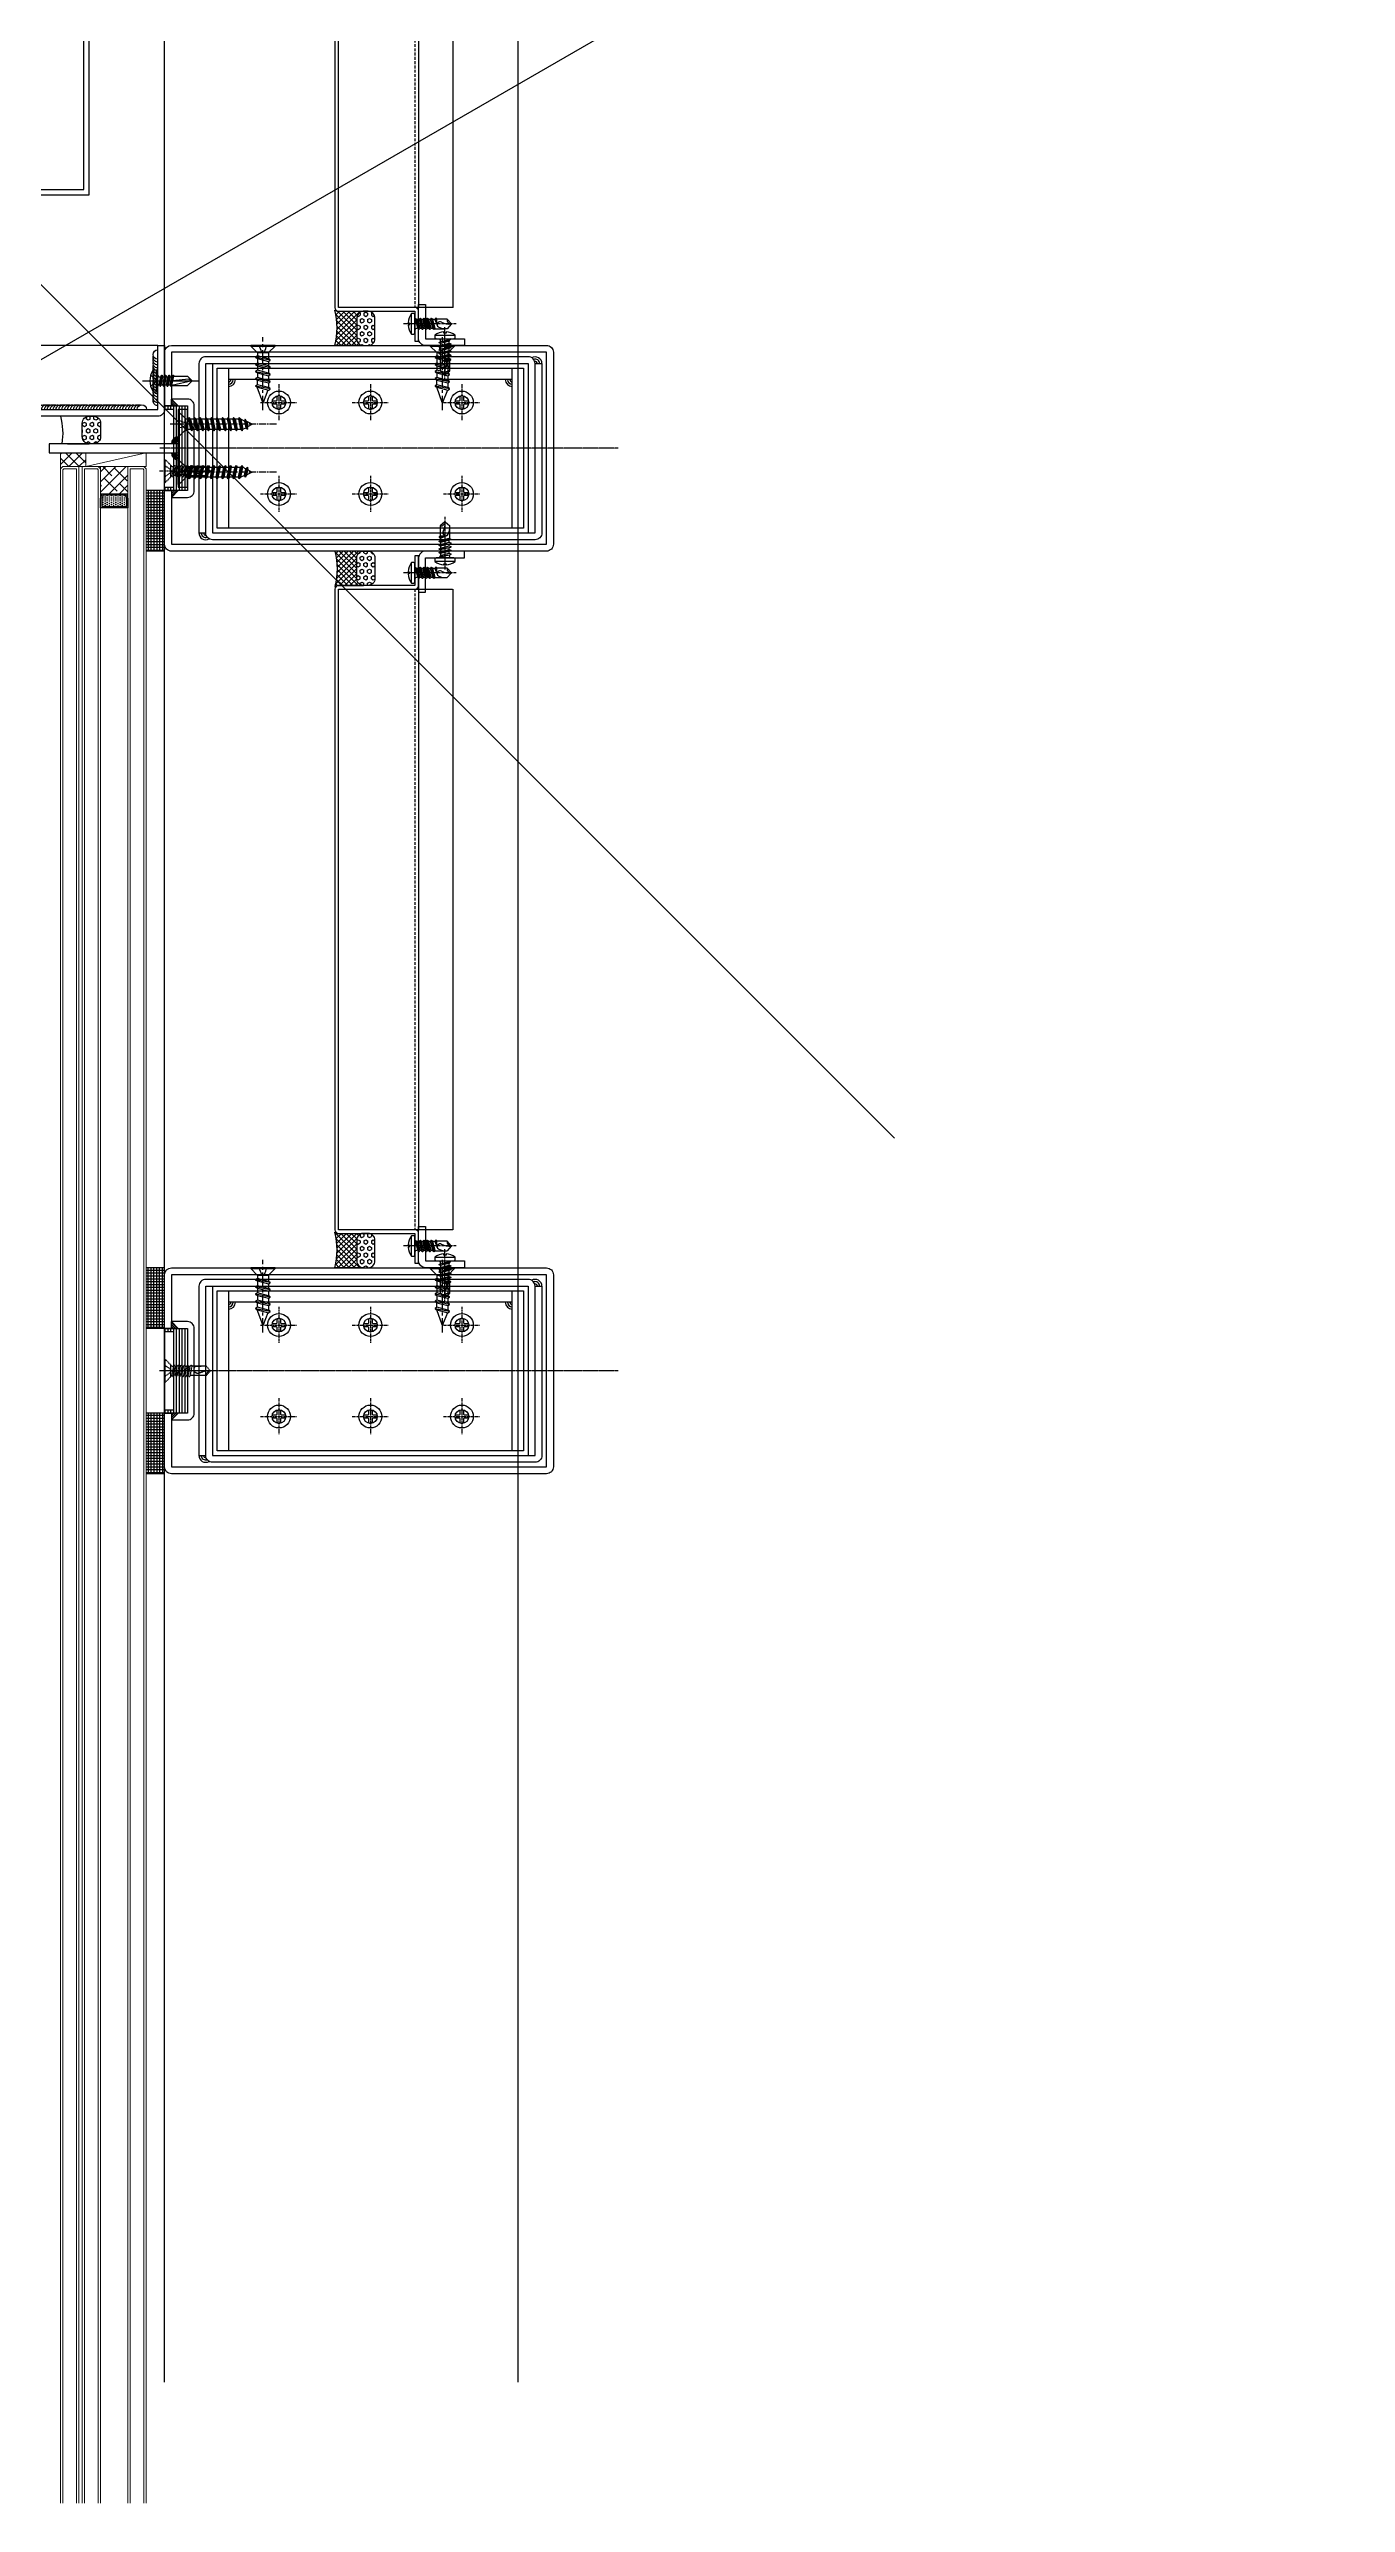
# Model space of a CAD drawing. Extents: x -3378 to 102197, y -3799 to 48702.
# Drawn here: x 78641 to 79208, y 8053 to 9126 of the extents above; entities that cross this region are included whole.
import ezdxf

# ---------------------------------------------------------------- set-up
doc = ezdxf.new("R2010")
doc.units = 0
for name, pattern in [('CEN1', [9, 6, -1, 1, -1]), ('CENTER', [2, 1.25, -0.25, 0.25, -0.25]), ('HIDDEN', [0.375, 0.25, -0.125])]:
    doc.linetypes.add(name, pattern=pattern)
for name, color, linetype in [('24WELD', 55, 'Continuous'), ('ARR', 6, 'Continuous'), ('BCM CL', 14, 'CENTER'), ('BCM-DIM', 54, 'Continuous'), ('BCM-draft', 252, 'Continuous'), ('BCM-Extu', 4, 'Continuous'), ('BCM-SIL', 8, 'Continuous'), ('CENTER', 4, 'CENTER'), ('CL', 14, 'CENTER'), ('GM_SECT_15', 15, 'Continuous'), ('HIDDEN', 9, 'HIDDEN'), ('不鏽鋼板S.S.PANEL', 30, 'Continuous'), ('填縫物 SEALANT', 1, 'Continuous'), ('泡棉', 8, 'Continuous'), ('矽利康', 9, 'Continuous'), ('螺絲 固定五金 FASTENERS', 124, 'Continuous'), ('螺絲、螺栓', 4, 'Continuous'), ('視覺模型鋁擠型暫替', 4, 'Continuous'), ('視覺模型鋁擠型暫替材質文字', 1, 'Continuous'), ('金屬面材 METAL PANEL', 2, 'Continuous'), ('镀锌钢板', 3, 'Continuous'), ('隔熱材 INSULATION', 9, 'HIDDEN')]:
    doc.layers.add(name, color=color, linetype=linetype)
doc.layers.add('BCM-GK', color=252, linetype='Continuous', lineweight=5)
doc.layers.add('BCM-GLA', color=4, linetype='Continuous', lineweight=5)
doc.layers.add('不顯示', color=254, linetype='Continuous', plot=False)
doc.styles.add('DIM', font='simplex.shx', dxfattribs={"bigfont": 'chineset.shx'})
pattern_1 = [(45, (-80931.47096, -992287.45455), (-0.44194173824, 0.44194173824), [])]

# ---------------------------------------------------------------- blocks, each defined once
blk = doc.blocks.new('75x75x2.3t')
at = {"layer": 'GM_SECT_15'}
for points in [[(0, -75), (75, -75), (75, 0), (0, 0)], [(2.3, -72.7), (72.7, -72.7), (72.7, -2.3), (2.3, -2.3)]]:
    blk.add_lwpolyline(points, close=True, dxfattribs=at)
at = {"layer": '不顯示', "linetype": 'Continuous', "insert": (21.8, -38.5), "char_height": 3.5, "attachment_point": 1, "style": 'DIM'}
blk.add_mtext_dynamic_manual_height_columns('75x75x2.3t', width=3.486, gutter_width=17.5, heights=[0], dxfattribs=at)
blk = doc.blocks.new('*U62')
blk.add_lwpolyline([(5, -0.3), (5, 0), (-5, 0), (-5, -0.3)])
at = {"layer": 'CL'}
blk.add_line((0, -20.9), (0, 2.2), dxfattribs=at)
at = {"layer": 'HIDDEN'}
for p, q in [((-5, -0.3), (-2.5, -2.8)), ((5, -0.3), (-5, -0.3)), ((2.5, -2.8), (-2.5, -2.8)), ((-1.9, -4), (-2.5, -4.3)), ((-2.5, -4.3), (-2.5, -4.5)), ((-2.5, -4.5), (-1.9, -4.8)), ((-1.9, -5.5), (-2.5, -5.8)), ((-2.5, -5.8), (-2.5, -6)), ((-2.5, -6), (-1.9, -6.3)), ((-1.9, -6.9), (-2.5, -7.2)), ((-2.5, -7.2), (-2.5, -7.4)), ((-2.5, -7.4), (-1.9, -7.7)), ((-1.9, -8.3), (-2.5, -8.6)), ((-2.5, -8.6), (-2.5, -8.8)), ((-2.5, -8.8), (-1.9, -9.1)), ((-1.9, -9.8), (-2.5, -10.1)), ((-2.5, -10.1), (-2.5, -10.2)), ((-2.5, -10.2), (-1.9, -10.6)), ((1.9, -3.3), (-1.9, -4)), ((-1.9, -4), (-1.9, -3.4)), ((1.9, -4.1), (-1.9, -4.8)), ((-1.9, -5.5), (-1.9, -4.8)), ((1.9, -4.8), (-1.9, -5.5)), ((1.9, -5.6), (-1.9, -6.3)), ((1.9, -6.2), (-1.9, -6.9)), ((-1.9, -6.9), (-1.9, -6.3)), ((1.9, -7), (-1.9, -7.7)), ((1.9, -7.6), (-1.9, -8.3)), ((-1.9, -8.3), (-1.9, -7.7)), ((1.9, -8.4), (-1.9, -9.1)), ((1.9, -9), (-1.9, -9.8)), ((-1.9, -9.8), (-1.9, -9.1)), ((1.9, -9.8), (-1.9, -10.6)), ((1.9, -10.5), (-1.9, -11.2)), ((-1.9, -11.2), (-1.9, -10.6)), ((1.9, -3.3), (2.5, -3.6)), ((2.5, -3.8), (1.9, -4.1)), ((1.9, -4.8), (1.9, -4.1)), ((1.9, -4.8), (2.5, -5.1)), ((2.5, -5.2), (1.9, -5.6)), ((1.9, -6.2), (1.9, -5.6)), ((1.9, -6.2), (2.5, -6.5)), ((2.5, -6.7), (1.9, -7)), ((1.9, -7.6), (1.9, -7)), ((1.9, -7.6), (2.5, -7.9)), ((2.5, -8.1), (1.9, -8.4)), ((1.9, -9), (1.9, -8.4)), ((1.9, -9), (2.5, -9.3)), ((2.5, -9.5), (1.9, -9.8)), ((1.9, -10.5), (1.9, -9.8)), ((1.9, -10.5), (2.5, -10.8)), ((5, -0.3), (2.5, -2.8)), ((2.5, -3.6), (2.5, -3.8)), ((2.5, -5.1), (2.5, -5.2)), ((2.5, -6.5), (2.5, -6.7)), ((2.5, -7.9), (2.5, -8.1)), ((2.5, -9.3), (2.5, -9.5)), ((-1.9, -11.2), (-2.5, -11.5)), ((-2.5, -11.5), (-2.5, -11.7)), ((-2.5, -11.7), (-1.9, -12)), ((-2, -18.3), (-2, -11.9)), ((-2, -18.3), (-1.9, -13.4)), ((0, -20), (-2, -18.3)), ((1.9, -11.3), (-1.9, -12)), ((2, -18.3), (0, -20)), ((2.5, -11), (1.9, -11.3)), ((2, -18.3), (2, -11.2)), ((2.5, -10.8), (2.5, -11))]:
    blk.add_line(p, q, dxfattribs=at)
for points in [[(-2.5, 0), (-1, -2.2, 0.216006), (0, -2.8)], [(2.5, 0), (1, -2.2, -0.216006), (0, -2.8)]]:
    blk.add_lwpolyline(points, format="xyb", dxfattribs=at)
for points in [[(-1.9, -13.4), (-1.7, -13.2), (-1.4, -13), (-1.2, -12.9), (-1, -12.8), (-0.8, -12.8), (-0.6, -12.8), (-0.5, -12.8), (-0.3, -12.8), (-0.2, -12.8), (-0.1, -12.9), (0.1, -12.9), (0.2, -13), (0.3, -13), (0.3, -13.1), (0.4, -13.1), (0.5, -13.2), (0.6, -13.3), (0.6, -13.3), (0.7, -13.4), (0.7, -13.5), (0.7, -13.6), (0.8, -13.6), (0.8, -13.7), (0.9, -13.8), (0.9, -13.9), (0.9, -14), (1, -14.1), (1, -14.2), (1, -14.3), (1, -14.4), (1, -14.5), (1, -14.6), (1, -14.7), (1, -14.9), (1, -15), (0.9, -15.2), (0.9, -15.3), (0.8, -15.5), (0.8, -15.6), (0.7, -15.8), (0.6, -16), (0.6, -16.1), (0.5, -16.3), (0.4, -16.5), (0.4, -16.7), (0.3, -16.9), (0.2, -17), (0.1, -17.2), (0.1, -17.4), (0, -17.6), (0, -17.9), (-0.1, -18.1), (-0.1, -18.5), (-0.1, -19), (-0.1, -19.5), (0, -20)], [(2, -18.3), (1.7, -18.3), (1.2, -18.5), (0.9, -18.7), (0.6, -18.8), (0.4, -19), (0.3, -19.2), (0.1, -19.5), (0, -20)]]:
    blk.add_lwpolyline(points, dxfattribs=at)
for centre, radius, start, end in [((-2.6, -3.5), 0.699, 357.9568, 80.164), ((2.6, -3.5), 0.689, 98.9003, 173.2586)]:
    blk.add_arc(centre, radius, start, end, dxfattribs=at)
blk = doc.blocks.new('*u927')
at = {"layer": 'CENTER', "color": 0, "ltscale": 5}
blk.add_line((28.3, 0), (-3.6, 0), dxfattribs=at)
at = {"layer": '螺絲、螺栓', "color": 0, "linetype": 'ByBlock', "ltscale": 0.2}
for p, q in [((0.3, 5.3), (0.3, -5.3)), ((3.1, 2.5), (3.1, -2.5)), ((3.1, 2.4), (4.6, 2.4)), ((5.1, 3.2), (6.3, -3.1)), ((5.7, 2.4), (7.8, 2.4)), ((8.2, 3.2), (9.5, -3.1)), ((8.9, 2.4), (10.9, 2.4)), ((11.4, 3.2), (12.6, -3.1)), ((12, 2.4), (14.1, 2.4)), ((14.5, 3.2), (15.8, -3.1)), ((17.2, 2.4), (15.2, 2.4)), ((17.7, 3.2), (18.9, -3.1)), ((18.2, 2.6), (24.8, 0.2)), ((3.1, -2.4), (5.9, -2.4)), ((7, -2.4), (9, -2.4)), ((10.1, -2.4), (12.2, -2.4)), ((13.3, -2.4), (15.3, -2.4)), ((16.4, -2.4), (18.5, -2.4)), ((24.8, -0.2), (19.5, -2.3))]:
    blk.add_line(p, q, dxfattribs=at)
blk.add_lwpolyline([(3.1, -2.5), (0.3, -5.3), (0, -5.3), (0, 5.3), (0.3, 5.3), (3.1, 2.5)], dxfattribs=at)
blk.add_lwpolyline([(0, 1.6, -0.048054), (2.7, 0.7, -0.292428), (3.1, 0, -0.292428), (2.7, -0.7, -0.048054), (0, -1.6, -0.048054)], format="xyb", dxfattribs=at)
for points in [[(6.3, -3.1), (5.9, -2.4), (4.6, 2.4), (5.1, 3.2), (5.3, 3.2), (5.7, 2.4), (7, -2.4), (6.5, -3.1)], [(9.5, -3.1), (9, -2.4), (7.8, 2.4), (8.2, 3.2), (8.4, 3.2), (8.9, 2.4), (10.1, -2.4), (9.7, -3.1)], [(12.6, -3.1), (12.2, -2.4), (10.9, 2.4), (11.4, 3.2), (11.6, 3.2), (12, 2.4), (13.3, -2.4), (12.8, -3.1)], [(15.8, -3.1), (15.3, -2.4), (14.1, 2.4), (14.5, 3.2), (14.7, 3.2), (15.2, 2.4), (16.4, -2.4), (16, -3.1)], [(18.9, -3.1), (18.5, -2.4), (17.2, 2.4), (17.7, 3.2), (17.9, 3.2), (18.3, 2.4), (19.6, -2.4), (19.1, -3.1)]]:
    blk.add_lwpolyline(points, close=True, dxfattribs=at)
blk.add_arc((24.7, 0), 0.252, 292.1627, 69.4623, dxfattribs=at)
blk = doc.blocks.new('*U929')
blk.add_blockref('*u927', (0, 0))
blk = doc.blocks.new('橫料01')
at = {"layer": '視覺模型鋁擠型暫替', "linetype": 'Continuous'}
h = blk.add_hatch(dxfattribs=at)
h.set_pattern_fill('ANSI31', color=1, scale=5)
h.set_pattern_definition(pattern_1)
h.paths.add_polyline_path([(-151.5, -26.5), (-148.5, -26.5), (-151.5, -23.5)])
h = blk.add_hatch(dxfattribs=at)
h.set_pattern_fill('ANSI31', color=1, scale=5)
h.set_pattern_definition(pattern_1)
h.paths.add_polyline_path([(-151.5, -66.5), (-148.5, -63.5), (-151.5, -63.5)])
at = {"layer": '視覺模型鋁擠型暫替', "color": 1, "linetype": 'Continuous'}
for points in [[(-148.5, -26.5), (-151.5, -26.5), (-151.5, -23.5), (-148.5, -26.5)], [(-148.5, -63.5), (-151.5, -63.5), (-151.5, -66.5), (-148.5, -63.5)]]:
    blk.add_lwpolyline(points, dxfattribs=at)
at = {"layer": '視覺模型鋁擠型暫替', "color": 7, "linetype": 'Continuous'}
for centre, radius, start, end in [((7.5, -8), 3, 0, 120), ((7.5, -8), 2, 0, 109.4712), ((7.5, -8), 1, 0, 99.5941), ((-136.5, -82), 3, 180, 300), ((-136.5, -82), 2, 180, 289.4712), ((-136.5, -82), 1, 180, 279.5941)]:
    blk.add_arc(centre, radius, start, end, dxfattribs=at)
at = {"layer": '金屬面材 METAL PANEL'}
for points in [[(-151.5, -63.5), (-151.5, -87), (12.5, -87), (12.5, -3), (-151.5, -3), (-151.5, -26.5), (-154.5, -26.5), (-154.5, -3, -0.414128), (-151.5, 0), (12.5, 0, -0.414214), (15.5, -3), (15.5, -87, -0.414214), (12.5, -90), (-151.5, -90, -0.414214), (-154.5, -87), (-154.5, -63.5)], [(-151.5, -66.5), (-144.5, -66.5, 0.414214), (-141.5, -63.5), (-141.5, -26.5, 0.414239), (-144.5, -23.5), (-151.5, -23.5), (-148.5, -26.5), (-144.5, -26.5), (-144.5, -63.5), (-148.5, -63.5)]]:
    blk.add_lwpolyline(points, format="xyb", close=True, dxfattribs=at)
at = {"layer": '镀锌钢板'}
for points in [[(-136.5, -82), (-136.5, -8), (4.5, -8), (4.5, -82), (7.5, -82), (7.5, -8, 0.414214), (4.5, -5), (-136.5, -5, 0.414214), (-139.5, -8), (-139.5, -82)], [(10.5, -8), (10.5, -82, -0.414214), (7.5, -85), (-133.5, -85, -0.414214), (-136.5, -82), (-136.5, -8), (-133.5, -8), (-133.5, -82), (7.5, -82), (7.5, -8)]]:
    blk.add_lwpolyline(points, format="xyb", close=True, dxfattribs=at)
at = {"layer": '螺絲 固定五金 FASTENERS', "xscale": -1.000000000000002, "rotation": 90}
for p in [(-111.5, 0), (-33, 0)]:
    blk.add_blockref('*U929', p, dxfattribs=at)
blk = doc.blocks.new('*U35')
blk.add_lwpolyline([(1.2, 0.7), (2.5, 0.7, -0.398336), (3, 0.2, -0.027263), (3, -0.2, -0.398336), (2.5, -0.7), (1.2, -0.7, 0.414214), (0.7, -1.2), (0.7, -2.5, -0.398336), (0.2, -3, -0.027263), (-0.2, -3, -0.398336), (-0.7, -2.5), (-0.7, -1.2, 0.414214), (-1.2, -0.7), (-2.5, -0.7, -0.398336), (-3, -0.2, -0.027263), (-3, 0.2, -0.398336), (-2.5, 0.7), (-1.2, 0.7, 0.414214), (-0.7, 1.2), (-0.7, 2.5, -0.398336), (-0.2, 3, -0.027263), (0.2, 3, -0.398336), (0.7, 2.5), (0.7, 1.2, 0.414214)], format="xyb", close=True)
blk.add_circle((0, 0), 5)
at = {"layer": 'CL'}
for p, q in [((-8, 0), (8, 0)), ((0, 8), (0, -8))]:
    blk.add_line(p, q, dxfattribs=at)
blk = doc.blocks.new('圓孔6mm')
at = {"layer": '視覺模型鋁擠型暫替', "color": 6, "linetype": 'Continuous'}
blk.add_circle((0, 0), 3, dxfattribs=at)
at = {"layer": 'BCM-draft'}
blk.add_blockref('*U35', (0, 0), dxfattribs=at)
blk = doc.blocks.new('4t 托架')
at = {"layer": '視覺模型鋁擠型暫替', "color": 7, "linetype": 'Continuous'}
for centre, radius, start, end in [((14.5, -11.5), 1, 270, 0), ((14.5, -11.5), 2, 270, 0), ((14.5, -11.5), 3, 270, 0), ((138.5, -11.5), 3, 180, 270), ((138.5, -11.5), 2, 180, 270), ((138.5, -11.5), 1, 180, 270)]:
    blk.add_arc(centre, radius, start, end, dxfattribs=at)
at = {"layer": '镀锌钢板', "color": 6, "linetype": 'Continuous'}
for p, q in [((14.5, -6.5), (14.5, -76.5)), ((138.5, -76.5), (138.5, -6.5)), ((138.5, -11.5), (14.5, -11.5))]:
    blk.add_line(p, q, dxfattribs=at)
blk.add_lwpolyline([(9.5, -6.5), (143.5, -6.5), (143.5, -76.5), (9.5, -76.5)], close=True, dxfattribs=at)
at = {"layer": '視覺模型鋁擠型暫替', "linetype": 'Continuous'}
for p in [(36.5, -21.5), (76.5, -21.5), (116.5, -21.5), (36.5, -61.5), (76.5, -61.5), (116.5, -61.5)]:
    blk.add_blockref('圓孔6mm', p, dxfattribs=at)
blk = doc.blocks.new('A$C4E2A2353')
at = {"layer": 'ARR', "color": 0, "linetype": 'CEN1', "ltscale": 0.5}
blk.add_line((42.9, 0), (-3.6, 0), dxfattribs=at)
at = {"layer": 'ARR', "color": 0, "linetype": 'ByBlock', "ltscale": 0.3}
for p, q in [((0.3, -5.3), (0.3, 5.3)), ((3.1, -2.5), (3.1, 2.5)), ((4.4, 2.2), (3.1, 2.2)), ((3.1, 1.2), (3.8, -2.2)), ((4.7, 2.9), (4.4, 2.2)), ((4.4, 2.2), (5.3, -2.2)), ((4.4, 2), (5.3, -2.4)), ((5.3, 2.2), (4.7, 2.9)), ((4.7, 2.9), (5.9, -2.9)), ((4.9, 2.1), (5.8, -2.3)), ((6.8, 2.2), (5.3, 2.2)), ((5.3, 2.2), (6.3, -2.2)), ((5.3, 2.2), (6.3, -2.2)), ((7.1, 2.9), (6.8, 2.2)), ((6.8, 2.2), (7.7, -2.2)), ((6.9, 2), (7.8, -2.4)), ((7.8, 2.2), (7.1, 2.9)), ((7.1, 2.9), (8.4, -2.9)), ((7.3, 2.1), (8.2, -2.3)), ((9.3, 2.2), (7.8, 2.2)), ((7.8, 2.2), (8.7, -2.2)), ((7.8, 2.2), (8.7, -2.2)), ((9.6, 2.9), (9.3, 2.2)), ((9.3, 2.2), (10.2, -2.2)), ((9.3, 2), (10.2, -2.4)), ((10.2, 2.2), (9.6, 2.9)), ((9.6, 2.9), (10.8, -2.9)), ((9.8, 2.1), (10.7, -2.3)), ((11.7, 2.2), (10.2, 2.2)), ((10.2, 2.2), (11.1, -2.2)), ((10.2, 2.2), (11.1, -2.2)), ((12, 2.9), (11.7, 2.2)), ((11.7, 2.2), (12.6, -2.2)), ((11.7, 2), (12.7, -2.4)), ((12.7, 2.2), (12, 2.9)), ((12, 2.9), (13.2, -2.9)), ((12.2, 2.1), (13.1, -2.3)), ((14.1, 2.2), (12.7, 2.2)), ((12.7, 2.2), (13.6, -2.2)), ((12.7, 2.2), (13.6, -2.2)), ((14.5, 2.9), (14.1, 2.2)), ((14.1, 2.2), (15, -2.2)), ((14.2, 2), (15.1, -2.4)), ((15.1, 2.2), (14.5, 2.9)), ((14.5, 2.9), (15.7, -2.9)), ((14.6, 2.1), (15.5, -2.3)), ((16.6, 2.2), (15.1, 2.2)), ((15.1, 2.2), (16, -2.2)), ((15.1, 2.2), (16, -2.2)), ((16.9, 2.9), (16.6, 2.2)), ((16.6, 2.2), (17.5, -2.2)), ((16.6, 2), (17.5, -2.4)), ((17.5, 2.2), (16.9, 2.9)), ((16.9, 2.9), (18.1, -2.9)), ((17.1, 2.1), (18, -2.3)), ((19, 2.2), (17.5, 2.2)), ((17.5, 2.2), (18.4, -2.2)), ((17.5, 2.2), (18.4, -2.2)), ((19.3, 2.9), (19, 2.2)), ((19, 2.2), (19.9, -2.2)), ((19.1, 2), (20, -2.4)), ((20, 2.2), (19.3, 2.9)), ((19.3, 2.9), (20.6, -2.9)), ((19.5, 2.1), (20.4, -2.3)), ((21.4, 2.2), (20, 2.2)), ((20, 2.2), (20.9, -2.2)), ((20, 2.2), (20.9, -2.2)), ((21.8, 2.9), (21.4, 2.2)), ((21.8, 2.9), (21.4, 2.2)), ((21.4, 2.2), (22.4, -2.2)), ((21.4, 2.2), (22.4, -2.2)), ((21.5, 2), (22.4, -2.4)), ((21.5, 2), (22.4, -2.4)), ((22.4, 2.2), (21.8, 2.9)), ((21.8, 2.9), (23, -2.9)), ((22.4, 2.2), (21.8, 2.9)), ((21.8, 2.9), (23, -2.9)), ((21.9, 2.1), (22.9, -2.3)), ((21.9, 2.1), (22.9, -2.3)), ((23.9, 2.2), (22.4, 2.2)), ((22.4, 2.2), (23.3, -2.2)), ((23.9, 2.2), (22.4, 2.2)), ((22.4, 2.2), (23.3, -2.2)), ((22.4, 2.2), (23.3, -2.2)), ((22.4, 2.2), (23.3, -2.2)), ((24.2, 2.9), (23.9, 2.2)), ((24.2, 2.9), (23.9, 2.2)), ((23.9, 2.2), (24.8, -2.2)), ((23.9, 2.2), (24.8, -2.2)), ((23.9, 2), (24.8, -2.4)), ((23.9, 2), (24.8, -2.4)), ((24.8, 2.2), (24.2, 2.9)), ((24.2, 2.9), (25.4, -2.9)), ((24.8, 2.2), (24.2, 2.9)), ((24.2, 2.9), (25.4, -2.9)), ((24.4, 2.1), (25.3, -2.3)), ((24.4, 2.1), (25.3, -2.3)), ((26.3, 2.2), (24.8, 2.2)), ((24.8, 2.2), (25.8, -2.2)), ((26.3, 2.2), (24.8, 2.2)), ((24.8, 2.2), (25.8, -2.2)), ((24.8, 2.2), (25.8, -2.2)), ((24.8, 2.2), (25.8, -2.2)), ((26.6, 2.9), (26.3, 2.2)), ((26.6, 2.9), (26.3, 2.2)), ((26.3, 2.2), (27.2, -2.2)), ((26.3, 2.2), (27.2, -2.2)), ((26.4, 2), (27.3, -2.4)), ((26.4, 2), (27.3, -2.4)), ((27.3, 2.2), (26.6, 2.9)), ((26.6, 2.9), (27.9, -2.9)), ((27.3, 2.2), (26.6, 2.9)), ((26.6, 2.9), (27.9, -2.9)), ((26.8, 2.1), (27.7, -2.3)), ((26.8, 2.1), (27.7, -2.3)), ((28.9, 1.4), (27.3, 2.2)), ((27.3, 2.2), (28.2, -2.2)), ((27.3, 2.2), (28.2, -2.2)), ((27.3, 2.2), (28.2, -2.2)), ((27.3, 2.2), (28.2, -2.2)), ((29.2, 2.2), (28.9, 1.4)), ((28.9, 1.4), (29.5, -1.5)), ((30, 1), (29.2, 2.2)), ((29.2, 2.2), (30.2, -2.2)), ((32.3, 0), (30, 1.2)), ((30, 1), (30.4, -1)), ((32.3, 0), (32.3, 0)), ((3.1, -1), (3.5, -2.9)), ((3.1, -2.4), (3.5, -2.9)), ((3.5, -2.9), (3.8, -2.2)), ((3.8, -2.2), (5.3, -2.2)), ((5.3, -2.2), (5.9, -2.9)), ((5.9, -2.9), (6.3, -2.2)), ((6.3, -2.2), (7.7, -2.2)), ((7.7, -2.2), (8.4, -2.9)), ((8.4, -2.9), (8.7, -2.2)), ((8.7, -2.2), (10.2, -2.2)), ((10.2, -2.2), (10.8, -2.9)), ((10.8, -2.9), (11.1, -2.2)), ((11.1, -2.2), (12.6, -2.2)), ((12.6, -2.2), (13.2, -2.9)), ((13.2, -2.9), (13.6, -2.2)), ((13.6, -2.2), (15, -2.2)), ((15, -2.2), (15.7, -2.9)), ((15.7, -2.9), (16, -2.2)), ((16, -2.2), (17.5, -2.2)), ((17.5, -2.2), (18.1, -2.9)), ((18.1, -2.9), (18.4, -2.2)), ((18.4, -2.2), (19.9, -2.2)), ((19.9, -2.2), (20.6, -2.9)), ((20.6, -2.9), (20.9, -2.2)), ((20.9, -2.2), (22.4, -2.2)), ((22.4, -2.2), (23, -2.9)), ((22.4, -2.2), (23, -2.9)), ((23, -2.9), (23.3, -2.2)), ((23, -2.9), (23.3, -2.2)), ((23.3, -2.2), (24.8, -2.2)), ((23.3, -2.2), (24.8, -2.2)), ((24.8, -2.2), (25.4, -2.9)), ((24.8, -2.2), (25.4, -2.9)), ((25.4, -2.9), (25.8, -2.2)), ((25.4, -2.9), (25.8, -2.2)), ((25.8, -2.2), (27.2, -2.2)), ((25.8, -2.2), (27.2, -2.2)), ((27.2, -2.2), (27.9, -2.9)), ((27.2, -2.2), (27.9, -2.9)), ((27.9, -2.9), (28.2, -2.2)), ((27.9, -2.9), (28.2, -2.2)), ((28.2, -2.2), (29.5, -1.5)), ((29.5, -1.5), (30.2, -2.2)), ((30.2, -2.2), (30.4, -1)), ((30.4, -1), (32.3, 0)), ((32.3, 0), (32.3, 0))]:
    blk.add_line(p, q, dxfattribs=at)
blk.add_lwpolyline([(3.1, 2.5), (0.3, 5.3), (0, 5.3), (0, -5.3), (0.3, -5.3), (3.1, -2.5)], dxfattribs=at)
blk.add_lwpolyline([(0, -1.6, 0.048054), (2.7, -0.7, 0.292428), (3.1, 0, 0.292428), (2.7, 0.7, 0.048054), (0, 1.6, 0.048054)], format="xyb", dxfattribs=at)
blk = doc.blocks.new('*U920')
at = {"layer": '螺絲、螺栓', "color": 0, "linetype": 'ByBlock', "xscale": -1, "rotation": 180}
blk.add_blockref('A$C4E2A2353', (0, 0), dxfattribs=at)
blk = doc.blocks.new('玻璃飾條03')
at = {"layer": '視覺模型鋁擠型暫替', "color": 2, "linetype": 'Continuous'}
for centre, radius, start, end in [((56.5, 0), 3, 90, 180), ((56.5, 0), 2.5, 90, 180), ((56.5, 0), 2, 90, 180), ((56.5, 0), 1.5, 90, 180), ((56.5, 0), 1, 90, 180), ((56.5, -4), 3, 180, 270), ((56.5, -4), 2.5, 180, 270), ((56.5, -4), 2, 180, 270), ((56.5, -4), 1.5, 180, 270), ((56.5, -4), 1, 180, 270)]:
    blk.add_arc(centre, radius, start, end, dxfattribs=at)
at = {"layer": '金屬面材 METAL PANEL', "linetype": 'Continuous'}
for points in [[(56.5, -19), (60.5, -19), (60.5, 15), (56.5, 15)], [(0, -4), (56.5, -4), (56.5, 0), (0, 0)]]:
    blk.add_lwpolyline(points, close=True, dxfattribs=at)
at = {"layer": '螺絲 固定五金 FASTENERS', "xscale": -1, "rotation": 180}
blk.add_blockref('*U920', (56.5, 8.5), dxfattribs=at)
at = {"layer": '螺絲 固定五金 FASTENERS'}
blk.add_blockref('*U920', (56.5, -12.5), dxfattribs=at)
blk = doc.blocks.new('A$C19CB1797')
at = {"layer": 'BCM-SIL'}
for p, q in [((8.3, 24.3, 0), (8.3, 0, 0)), ((3.5, 19.4, 0), (13, 19.4, 0)), ((3.5, 18.2, 0), (13, 18.2, 0)), ((6.5, 17.1, 0), (5.9, 16.7, 0)), ((5.9, 16.7, 0), (10.7, 15.9, 0)), ((5.9, 16.7, 0), (5.9, 16.5, 0)), ((5.9, 16.5, 0), (10.7, 15.7, 0)), ((5.9, 16.5, 0), (6.5, 16.2, 0)), ((6.5, 15.5, 0), (5.9, 15.1, 0)), ((5.9, 15.1, 0), (10.7, 14.3, 0)), ((5.9, 15.1, 0), (5.9, 14.9, 0)), ((5.9, 14.9, 0), (10.7, 14.1, 0)), ((5.9, 14.9, 0), (6.5, 14.6, 0)), ((6.5, 13.9, 0), (5.9, 13.5, 0)), ((5.9, 13.5, 0), (10.7, 12.7, 0)), ((5.9, 13.5, 0), (5.9, 13.3, 0)), ((5.9, 13.3, 0), (10.7, 12.5, 0)), ((5.9, 13.3, 0), (6.5, 13, 0)), ((6.5, 12.3, 0), (5.9, 11.9, 0)), ((5.9, 11.9, 0), (10.7, 11.1, 0)), ((5.9, 11.9, 0), (5.9, 11.7, 0)), ((5.9, 11.7, 0), (10.7, 11, 0)), ((5.9, 11.7, 0), (6.3, 11.5, 0)), ((8.3, 2.7, 0), (6.3, 11.5, 0)), ((6.3, 11.5, 0), (6.3, 4.7, 0)), ((6.3, 11.5, 0), (10.3, 10.7, 0)), ((6.5, 17.1, 0), (10.1, 16.3, 0)), ((6.5, 16.2, 0), (10.1, 15.4, 0)), ((6.5, 16.2, 0), (6.5, 15.5, 0)), ((6.5, 15.5, 0), (10.1, 14.7, 0)), ((6.5, 14.6, 0), (10.1, 13.8, 0)), ((6.5, 14.6, 0), (6.5, 13.9, 0)), ((6.5, 13.9, 0), (10.1, 13.1, 0)), ((6.5, 13, 0), (10.1, 12.2, 0)), ((6.5, 13, 0), (6.5, 12.3, 0)), ((6.5, 12.3, 0), (10.1, 11.5, 0)), ((9, 4.2, 0), (8.3, 11.1, 0)), ((10.1, 17.1, 0), (10.1, 16.3, 0)), ((10.1, 17.1, 0), (10.1, 16.3, 0)), ((10.1, 16.3, 0), (10.7, 15.9, 0)), ((10.7, 15.7, 0), (10.1, 15.4, 0)), ((10.1, 15.4, 0), (10.1, 14.7, 0)), ((10.1, 14.7, 0), (10.7, 14.3, 0)), ((10.7, 14.1, 0), (10.1, 13.8, 0)), ((10.1, 13.8, 0), (10.1, 13.1, 0)), ((10.1, 13.1, 0), (10.7, 12.7, 0)), ((10.7, 12.5, 0), (10.1, 12.2, 0)), ((10.1, 12.2, 0), (10.1, 11.5, 0)), ((10.1, 11.5, 0), (10.7, 11.1, 0)), ((10.7, 11, 0), (10.3, 10.7, 0)), ((10.7, 15.9, 0), (10.7, 15.7, 0)), ((10.7, 14.3, 0), (10.7, 14.1, 0)), ((10.7, 12.7, 0), (10.7, 12.5, 0)), ((10.7, 11.1, 0), (10.7, 11, 0)), ((6.3, 4.7, 0), (8.3, 2.7, 0)), ((8.3, 2.7, 0), (10.3, 4.7, 0)), ((8.3, 2.7, 0), (9, 4.2, 0)), ((10.3, 10.7, 0), (10.3, 4.7, 0))]:
    blk.add_line(p, q, dxfattribs=at)
at = {"layer": 'BCM-SIL', "elevation": 0}
blk.add_lwpolyline([(12.8, 19.8, 0.297439), (3.8, 19.8, 0.253368), (3.5, 19.4), (3.5, 18.2, 0.414214), (4, 17.7), (12.5, 17.7, 0.414214), (13, 18.2), (13, 19.4, 0.253368)], format="xyb", close=True, dxfattribs=at)
at = {"layer": 'BCM-SIL', "ltscale": 0.1, "elevation": 0}
blk.add_lwpolyline([(5.8, 20.8), (7.8, 18.6, 0.205918), (8.3, 18.4, 0.205918), (8.8, 18.6), (10.8, 20.8)], format="xyb", dxfattribs=at)
at = {"layer": 'BCM-SIL'}
for centre, start, end in [((5.9, 17.1, 0), 0, 90), ((10.7, 17.1, 0), 90, 180)]:
    blk.add_arc(centre, 0.6, start, end, dxfattribs=at)
blk = doc.blocks.new('*U740')
for centre, end in [((1.3, 41.5), 196.3529), ((1.3, 39), 196.3529), ((1.4, 44), 196.3529), ((0.6, 19), 196.3529), ((0.7, 21.5), 196.3529), ((0.8, 24), 196.3529), ((0.9, 29), 196.3529), ((0.9, 26.5), 196.3529), ((1, 31.5), 196.3529), ((1.1, 34), 196.3529), ((1.2, 36.5), 196.3529), ((0.1, 4), 268.1431), ((0.2, 6.5), 196.3529), ((0.3, 9), 196.3529), ((0.4, 11.5), 196.3529), ((0.5, 16.5), 196.3529), ((0.5, 14), 196.3529)]:
    blk.add_arc(centre, 4, 88.1431, end)
blk = doc.blocks.new('*U741')
for centre, end in [((-156.4, 5.1), 286.3529), ((-153.9, 5), 286.3529), ((-151.4, 4.9), 286.3529), ((-148.9, 4.8), 286.3529), ((-146.4, 4.7), 286.3529), ((-143.9, 4.7), 286.3529), ((-141.4, 4.6), 286.3529), ((-138.9, 4.5), 286.3529), ((-136.4, 4.4), 286.3529), ((-133.9, 4.3), 286.3529), ((-131.4, 4.3), 286.3529), ((-128.9, 4.2), 286.3529), ((-126.4, 4.1), 286.3529), ((-123.9, 4), 286.3529), ((-121.4, 3.9), 286.3529), ((-118.9, 3.9), 286.3529), ((-116.4, 3.8), 286.3529), ((-113.9, 3.7), 286.3529), ((-111.4, 3.6), 286.3529), ((-108.9, 3.5), 286.3529), ((-106.4, 3.5), 286.3529), ((-103.9, 3.4), 286.3529), ((-101.4, 3.3), 286.3529), ((-98.9, 3.2), 286.3529), ((-96.4, 3.1), 286.3529), ((-94, 3), 286.3529), ((-91.5, 3), 286.3529), ((-89, 2.9), 286.3529), ((-86.5, 2.8), 286.3529), ((-84, 2.7), 286.3529), ((-81.5, 2.6), 286.3529), ((-79, 2.6), 286.3529), ((-76.5, 2.5), 286.3529), ((-74, 2.4), 286.3529), ((-71.5, 2.3), 286.3529), ((-69, 2.2), 286.3529), ((-66.5, 2.2), 286.3529), ((-64, 2.1), 286.3529), ((-61.5, 2), 286.3529), ((-59, 1.9), 286.3529), ((-56.5, 1.8), 286.3529), ((-54, 1.7), 286.3529), ((-51.5, 1.7), 286.3529), ((-49, 1.6), 286.3529), ((-46.5, 1.5), 286.3529), ((-44, 1.4), 286.3529), ((-41.5, 1.3), 286.3529), ((-39, 1.3), 286.3529), ((-36.5, 1.2), 286.3529), ((-34, 1.1), 286.3529), ((-31.5, 1), 286.3529), ((-29, 0.9), 286.3529), ((-26.5, 0.9), 286.3529), ((-24, 0.8), 286.3529), ((-21.5, 0.7), 286.3529), ((-19, 0.6), 286.3529), ((-16.5, 0.5), 286.3529), ((-14, 0.5), 286.3529), ((-11.5, 0.4), 286.3529), ((-9, 0.3), 286.3529), ((-6.5, 0.2), 286.3529), ((-4, 0.1), 358.1431)]:
    blk.add_arc(centre, 4, 178.1431, end)
blk = doc.blocks.new('鋁板彎01')
at = {"layer": '金屬面材 METAL PANEL', "linetype": 'Continuous'}
blk.add_line((-3, 0), (-90, 0), dxfattribs=at)
at = {"layer": '金屬面材 METAL PANEL'}
blk.add_line((-90, 0), (-90, -28), dxfattribs=at)
blk.add_lwpolyline([(0, 0), (0, -28, -0.414214), (-3, -31), (-90, -31), (-90, -28), (-3, -28), (-3, 0), (0, 0)], format="xyb", dxfattribs=at)
at = {"layer": '24WELD', "xscale": -0.5062500000000012, "yscale": 0.5062500000000012, "zscale": 0.5062500000000005, "rotation": 178.1430628016458}
for name, p in [('*U740', (-3, -2)), ('*U741', (-7.9, -28))]:
    blk.add_blockref(name, p, dxfattribs=at)
at = {"layer": 'BCM-SIL', "rotation": 90}
blk.add_blockref('A$C19CB1797', (14.7, -23.8, 0), dxfattribs=at)
blk = doc.blocks.new('*u55')
at = {"layer": '泡棉'}
h = blk.add_hatch(dxfattribs=at)
h.set_pattern_fill('HEX', color=256, scale=0.3)
h.set_pattern_definition([(0, (-4141.5022, 978.2385), (0, 1.6497784), [0.9525, -1.905]), (120, (-4141.5022, 978.2385), (-1.42875, -0.8248892), [0.9525, -1.905]), (60, (-4140.5497, 978.2385), (-1.42875, 0.8248892), [0.9525, -1.905])])
edge = h.paths.add_edge_path()
edge.add_line((-12, 9.5), (-3, 9.5))
edge.add_arc((-3, 12.5), 3, 270, 360)
edge.add_line((0, 12.5), (0, 14.5))
edge.add_arc((-3, 14.5), 3, 0, 90)
edge.add_line((-3, 17.5), (-12, 17.5))
edge.add_arc((-12, 14.5), 3, 90, 180)
edge.add_line((-15, 14.5), (-15, 12.5))
edge.add_arc((-12, 12.5), 3, 180, 270)
at = {"layer": '矽利康'}
h = blk.add_hatch(dxfattribs=at)
h.set_pattern_fill('ANSI37', color=256, scale=0.5, style=0)
h.set_pattern_definition([(45, (-4141.5022, 978.2385), (-1.122532, 1.122532), []), (135, (-4141.5022, 978.2385), (-1.122532, -1.122532), [])])
edge = h.paths.add_edge_path()
edge.add_arc((-7.7, -32.1), 33, 76.4372, 103.5628)
edge.add_arc((-16.6, 1.1), 1.6, 315, 360)
edge.add_line((-15, 1.1), (-15, 12.5))
edge.add_arc((-12, 12.5), 3, 180, 270)
edge.add_line((-12, 9.5), (-3, 9.5))
edge.add_arc((-3, 12.5), 3, 270, 360)
edge.add_line((0, 12.5), (0, 0))
at = {"layer": '泡棉'}
blk.add_lwpolyline([(-12, 9.5), (-3, 9.5, 0.414214), (0, 12.5), (0, 14.5, 0.414214), (-3, 17.5), (-12, 17.5, 0.414214), (-15, 14.5), (-15, 12.5, 0.414214)], format="xyb", close=True, dxfattribs=at)
at = {"layer": '矽利康'}
blk.add_lwpolyline([(0, 0, 0.118914), (-15.5, 0, 0.198912), (-15, 1.1), (-15, 12.5, 0.414214), (-12, 9.5), (-3, 9.5, 0.414214), (0, 12.5)], format="xyb", close=True, dxfattribs=at)
blk = doc.blocks.new('M5x16圓頭自攻')
at = {"layer": 'ARR', "color": 0, "linetype": 'CENTER', "ltscale": 0.87}
blk.add_line((18, 0), (-5.1, 0), dxfattribs=at)
at = {"layer": 'ARR', "color": 0, "linetype": 'ByBlock', "ltscale": 0.3}
for p, q in [((-1.6, -4.5), (-1.6, 4.5)), ((0.5, 2.2), (1.1, 1.9)), ((0.7, 2.1), (1.6, -2.5)), ((1.9, 1.9), (1.1, 1.9)), ((2.2, 2.5), (3.2, -2.5)), ((3.5, 1.9), (2.7, 1.9)), ((3.8, 2.5), (4.8, -2.5)), ((5.1, 1.9), (4.3, 1.9)), ((5.4, 2.5), (6.4, -2.5)), ((6.8, 1.9), (5.9, 1.9)), ((7.2, 2.5), (8.2, -2.5)), ((8.4, 1.9), (7.7, 1.9)), ((8.7, 1.9), (8, 1.9)), ((9.1, 2.5), (9.7, -0.6)), ((14.1, 2.1), (9.5, 2.1)), ((15.8, 0.1), (14.1, 2.1)), ((15.8, 0.1), (15.9, 0.1)), ((16, 0), (16, 0)), ((2.1, -1.9), (2.9, -1.9)), ((3.7, -1.9), (4.5, -1.9)), ((5.3, -1.9), (6.1, -1.9)), ((6.9, -1.9), (7.8, -1.9)), ((8.5, -2.1), (12.9, -2.1)), ((15.8, -0.1), (14.1, -2.1)), ((15.8, -0.1), (15.9, -0.1))]:
    blk.add_line(p, q, dxfattribs=at)
blk.add_lwpolyline([(-3, -0.5, 0.134476), (-1.6, -4.5), (-0.6, -4.5, 0.198912), (-0.4, -4.4), (-0.1, -4.1, 0.198912), (0, -3.9), (0, 3.9, 0.198912), (-0.1, 4.1), (-0.4, 4.4, 0.198912), (-0.6, 4.5), (-1.6, 4.5, 0.134562), (-3, 0.5), (-2.5, 0.5), (-2.5, -0.5), (-3, -0.5)], format="xyb", dxfattribs=at)
blk.add_lwpolyline([(1.1, 1.9), (2.1, -1.9), (1.8, -2.5), (1.6, -2.5), (1.3, -1.9), (0.3, 1.9), (0.5, 2.2)], dxfattribs=at)
for points in [[(3.2, -2.5), (2.9, -1.9), (1.9, 1.9), (2.2, 2.5), (2.4, 2.5), (2.7, 1.9), (3.7, -1.9), (3.4, -2.5)], [(4.8, -2.5), (4.5, -1.9), (3.5, 1.9), (3.8, 2.5), (4, 2.5), (4.3, 1.9), (5.3, -1.9), (5, -2.5)], [(6.4, -2.5), (6.1, -1.9), (5.1, 1.9), (5.4, 2.5), (5.6, 2.5), (5.9, 1.9), (6.9, -1.9), (6.6, -2.5)], [(8.2, -2.5), (7.8, -1.9), (6.8, 1.9), (7.2, 2.5), (7.3, 2.5), (7.7, 1.9), (8.7, -1.9), (8.3, -2.5)], [(9.1, 2.5), (8.7, 1.9), (9.7, -0.6), (9.5, 2.1), (9.2, 2.5)]]:
    blk.add_lwpolyline(points, close=True, dxfattribs=at)
for centre, radius, start, end in [((0.7, 3.1), 0.874, 220.3388, 257.7802), ((10.9, -0.3), 1.2, 56.152, 236.152), ((14.9, 6.9), 7.01, 241.6458, 278.008), ((15.9, 1.7), 1.82, 168.8617, 267.6865), ((15.9, 0), 0.05, 0, 90), ((1.2, -3.3), 1.44, 84.7312, 144.22), ((13.5, 4.9), 7.01, 241.6458, 274.9541), ((15.9, 0), 0.05, 270, 0)]:
    blk.add_arc(centre, radius, start, end, dxfattribs=at)
blk = doc.blocks.new('*U255')
blk.add_blockref('M5x16圓頭自攻', (0, 0))
blk = doc.blocks.new('*U747')
at = {"layer": 'BCM-draft', "linetype": 'HIDDEN', "ltscale": 5}
blk.add_line((16.6, 35), (296.8, 35), dxfattribs=at)
at = {"layer": 'BCM-draft'}
blk.add_lwpolyline([(16.6, 36.6), (296.8, 36.6)], dxfattribs=at)
at = {"layer": '不鏽鋼板S.S.PANEL'}
blk.add_lwpolyline([(298.4, 1.6), (298.4, 35), (311.4, 35), (311.4, 36.6), (298.4, 36.6, 0.414214), (296.8, 35), (296.8, 1.6), (16.6, 1.6), (16.6, 35, 0.414214), (15, 36.6), (2, 36.6), (2, 35), (15, 35), (15, 1.6, 0.414214), (16.6, 0), (296.8, 0, 0.414214)], format="xyb", close=True, dxfattribs=at)
at = {"layer": '金屬面材 METAL PANEL'}
for points in [[(18, 39.6), (3, 39.6), (3, 56.6), (0, 56.6), (0, 39.6, 0.414214), (3, 36.6), (18, 36.6)], [(295.4, 39.6), (310.4, 39.6), (310.4, 56.6), (313.4, 56.6), (313.4, 39.6, -0.414214), (310.4, 36.6), (295.4, 36.6)]]:
    blk.add_lwpolyline(points, format="xyb", close=True, dxfattribs=at)
at = {"layer": '隔熱材 INSULATION', "const_width": 0.2}
blk.add_lwpolyline([(296.8, 35), (296.8, 51.6), (16.6, 51.6), (16.6, 35)], dxfattribs=at)
at = {"layer": '隔熱材 INSULATION'}
blk.add_lwpolyline([(296.8, 1.6), (16.6, 1.6), (16.6, 51.6), (296.8, 51.6)], close=True, dxfattribs=at)
at = {"layer": '填縫物 SEALANT', "extrusion": (0, 0, -1), "zscale": -1}
blk.add_blockref('*u55', (0, 0), dxfattribs=at)
at = {"layer": '填縫物 SEALANT'}
blk.add_blockref('*u55', (313.4, 0), dxfattribs=at)
at = {"layer": '螺絲 固定五金 FASTENERS'}
for p, rotation in [((3, 48.1), 180), ((9.5, 35), 90), ((303.9, 35), 90)]:
    blk.add_blockref('*U255', p, dxfattribs=dict(at, rotation=rotation))
blk.add_blockref('*U255', (310.4, 48.1), dxfattribs=at)
blk = doc.blocks.new('*U745')
at = {"layer": 'BCM-draft', "linetype": 'HIDDEN', "ltscale": 5}
blk.add_line((16.6, 35), (685, 35), dxfattribs=at)
at = {"layer": 'BCM-draft'}
blk.add_lwpolyline([(16.6, 36.6), (685, 36.6)], dxfattribs=at)
at = {"layer": '不鏽鋼板S.S.PANEL'}
blk.add_lwpolyline([(686.6, 1.6), (686.6, 35), (699.6, 35), (699.6, 36.6), (686.6, 36.6, 0.414214), (685, 35), (685, 1.6), (16.6, 1.6), (16.6, 35, 0.414214), (15, 36.6), (2, 36.6), (2, 35), (15, 35), (15, 1.6, 0.414214), (16.6, 0), (685, 0, 0.414214)], format="xyb", close=True, dxfattribs=at)
at = {"layer": '金屬面材 METAL PANEL'}
for points in [[(18, 39.6), (3, 39.6), (3, 56.6), (0, 56.6), (0, 39.6, 0.414214), (3, 36.6), (18, 36.6)], [(683.6, 39.6), (698.6, 39.6), (698.6, 56.6), (701.6, 56.6), (701.6, 39.6, -0.414214), (698.6, 36.6), (683.6, 36.6)]]:
    blk.add_lwpolyline(points, format="xyb", close=True, dxfattribs=at)
at = {"layer": '隔熱材 INSULATION', "const_width": 0.2}
blk.add_lwpolyline([(685, 35), (685, 51.6), (16.6, 51.6), (16.6, 35)], dxfattribs=at)
at = {"layer": '隔熱材 INSULATION'}
blk.add_lwpolyline([(685, 1.6), (16.6, 1.6), (16.6, 51.6), (685, 51.6)], close=True, dxfattribs=at)
at = {"layer": '填縫物 SEALANT', "extrusion": (0, 0, -1), "zscale": -1}
blk.add_blockref('*u55', (0, 0), dxfattribs=at)
at = {"layer": '填縫物 SEALANT'}
blk.add_blockref('*u55', (701.6, 0), dxfattribs=at)
at = {"layer": '螺絲 固定五金 FASTENERS'}
for p, rotation in [((3, 48.1), 180), ((9.5, 35), 90), ((692.1, 35), 90)]:
    blk.add_blockref('*U255', p, dxfattribs=dict(at, rotation=rotation))
blk.add_blockref('*U255', (698.6, 48.1), dxfattribs=at)
blk = doc.blocks.new('外懸包板斷面(東側)')
h = blk.add_hatch()
h.set_pattern_fill('ANSI31', color=9, scale=10, angle=45, style=0)
h.set_pattern_definition([(90, (-63763.3799, -611712.1604), (-1.25, 1e-15), [])])
h.paths.add_polyline_path([(645.5, -47.7), (655.5, -47.7), (655.5, -84.7), (645.5, -84.7), (645.5, -83.2), (649.5, -83.2), (649.5, -49.2), (645.5, -49.2)])
h = blk.add_hatch()
h.set_pattern_fill('ANSI31', color=9, scale=10, angle=45, style=0)
h.set_pattern_definition([(90, (-63763.3799, -612115.6016), (-1.25, 1e-15), [])])
h.paths.add_polyline_path([(645.5, -451.2), (655.5, -451.2), (655.5, -488.2), (645.5, -488.2), (645.5, -486.7), (649.5, -486.7), (649.5, -452.7), (645.5, -452.7)])
at = {"layer": 'BCM-DIM', "linetype": 'Continuous'}
h = blk.add_hatch(dxfattribs=at)
h.set_pattern_fill('ANSI37', color=256, scale=10, angle=45)
h.set_pattern_definition([(90, (-94348.1794, -997946.7235), (-1.25, 0), []), (180, (-94348.1794, -997946.7235), (-1e-16, -1.25), [])])
h.paths.add_polyline_path([(645.5, -84.7), (637.5, -84.7), (637.5, -111.2), (645.5, -111.2)])
h = blk.add_hatch(dxfattribs=at)
h.set_pattern_fill('ANSI37', color=256, scale=10, angle=45)
h.set_pattern_definition([(90, (-94348.2914, -998286.6567), (-1.25, 0), []), (180, (-94348.2914, -998286.6567), (-1e-16, -1.25), [])])
h.paths.add_polyline_path([(645.4, -424.7), (637.4, -424.7), (637.4, -451.2), (645.4, -451.2)])
h = blk.add_hatch(dxfattribs=at)
h.set_pattern_fill('ANSI37', color=256, scale=10, angle=45)
h.set_pattern_definition([(90, (-94348.1794, -998350.1648), (-1.25, 0), []), (180, (-94348.1794, -998350.1648), (-1e-16, -1.25), [])])
h.paths.add_polyline_path([(645.5, -488.2), (637.5, -488.2), (637.5, -514.7), (645.5, -514.7)])
at = {"layer": 'BCM-Extu', "linetype": 'ByBlock'}
h = blk.add_hatch(dxfattribs=at)
h.set_pattern_fill('DOTS', color=8, scale=15, angle=90, style=0)
h.set_pattern_definition([(90, (1174.4122, 2617.7192), (-0.9375, 0.46875), [0, -0.9375])])
h.paths.add_polyline_path([(618.6, -86.7), (618, -88.3), (618, -91.7), (629, -91.7), (629, -88.3), (628.4, -86.7)])
at = {"layer": 'BCM-GK', "linetype": 'ByBlock'}
h = blk.add_hatch(dxfattribs=at)
h.set_pattern_fill('ANSI37', color=256, angle=-180)
h.set_pattern_definition([(225, (-459117.4386, 114234.8576), (2.24506403, -2.24506403), []), (315, (-459117.4386, 114234.8576), (2.24506403, 2.24506403), [])])
h.paths.add_polyline_path([(600, -68.2), (611, -68.2), (611, -74.2), (601, -74.2), (600, -75.2)])
h = blk.add_hatch(dxfattribs=at)
h.set_pattern_fill('ANSI38', color=256, angle=180)
h.set_pattern_definition([(225, (1299993.2597, -122303.5523), (2.24506403, -2.24506403), []), (315, (1299993.2597, -122303.5523), (6.735192091, -2.24506403), [7.9375, -4.7625])])
h.paths.add_polyline_path([(628.8, -86.2), (629.5, -88.2), (629.5, -74.2), (617.5, -74.2), (617.5, -88.2), (618.2, -86.2)])
at = {"layer": '泡棉'}
h = blk.add_hatch(dxfattribs=at)
h.set_pattern_fill('HEX', color=256, scale=0.3, angle=90)
h.set_pattern_definition([(90, (480742.8033, -91585.3973), (-1.6497783946, 1e-16), [0.9525, -1.905]), (210, (480742.8033, -91585.3973), (0.8248891973, -1.4287500004), [0.9525, -1.905]), (150, (480742.8033, -91584.4448), (-0.8248891973, -1.4287500004), [0.9525, -1.905])])
edge = h.paths.add_edge_path()
edge.add_line((609.5, -61.2), (609.5, -55.2))
edge.add_arc((612.5, -55.2), 3, 90, 180, ccw=False)
edge.add_line((612.5, -52.2), (614.5, -52.2))
edge.add_arc((614.5, -55.2), 3, 0, 90, ccw=False)
edge.add_line((617.5, -55.2), (617.5, -61.2))
edge.add_arc((614.5, -61.2), 3, -90, 0, ccw=False)
edge.add_line((614.5, -64.2), (612.5, -64.2))
edge.add_arc((612.5, -61.2), 3, 180, 270, ccw=False)
at = {"color": 6, "linetype": 'Continuous'}
for points in [[(645.5, -47.7), (655.5, -47.7), (655.5, -84.7), (645.5, -84.7), (645.5, -83.2), (649.5, -83.2), (649.5, -49.2), (645.5, -49.2)], [(645.5, -451.2), (655.5, -451.2), (655.5, -488.2), (645.5, -488.2), (645.5, -486.7), (649.5, -486.7), (649.5, -452.7), (645.5, -452.7)]]:
    blk.add_lwpolyline(points, close=True, dxfattribs=at)
at = {"layer": 'BCM CL', "ltscale": 0.5}
for p, q in [((843.9, -66.2), (643.4, -66.2)), ((843.9, -469.7, 0), (643.4, -469.7, 0))]:
    blk.add_line(p, q, dxfattribs=at)
at = {"layer": 'BCM-DIM', "linetype": 'Continuous'}
for p, q in [((645.5, -84.7), (637.5, -84.7)), ((645.5, -111.2), (637.5, -111.2)), ((645.4, -424.7, 0), (637.4, -424.7, 0)), ((645.4, -451.2, 0), (637.4, -451.2, 0)), ((645.4, -488.2, 0), (637.4, -488.2, 0)), ((645.5, -514.7, 0), (637.5, -514.7, 0))]:
    blk.add_line(p, q, dxfattribs=at)
at = {"layer": 'BCM-Extu', "color": 8, "linetype": 'ByBlock'}
for points in [[(629.5, -88.2), (629.5, -92.2), (617.5, -92.2), (617.5, -88.2), (618.2, -86.2), (628.8, -86.2)], [(628.4, -86.7), (618.6, -86.7), (618, -88.3), (618, -91.7), (629, -91.7), (629, -88.3)]]:
    blk.add_lwpolyline(points, close=True, dxfattribs=at)
at = {"layer": 'BCM-GK'}
blk.add_lwpolyline([(600, -68.2), (611, -68.2), (611, -74.2), (601, -74.2), (600, -75.2), (600, -68.2)], dxfattribs=at)
at = {"layer": 'BCM-GK', "linetype": 'ByBlock'}
for points in [[(611, -74.2), (637.5, -74.2), (637.5, -68.2), (611, -68.2)], [(629.5, -74.2), (629.5, -86.2), (617.5, -86.2), (617.5, -74.2)]]:
    blk.add_lwpolyline(points, close=True, dxfattribs=at)
blk.add_lwpolyline([(611, -74.2), (637.5, -68.2)], dxfattribs=at)
at = {"layer": 'BCM-GLA', "linetype": 'ByBlock'}
for points in [[(600, -964.9), (600, -75.2), (601, -74.2), (608, -74.2), (608, -964.9)], [(617.5, -964.9), (617.5, -75.2), (616.5, -74.2), (609.5, -74.2), (609.5, -964.9)], [(637.5, -964.9), (637.5, -75.2), (636.5, -74.2), (629.5, -74.2), (629.5, -964.9)]]:
    blk.add_lwpolyline(points, dxfattribs=at)
at = {"layer": 'BCM-GLA', "color": 5, "linetype": 'ByBlock'}
for points in [[(601, -964.9), (601, -75.6), (601.4, -75.2), (607, -75.2), (607, -964.9)], [(616.5, -964.9), (616.5, -75.6), (616.1, -75.2), (610.5, -75.2), (610.5, -964.9)], [(636.5, -964.9), (636.5, -75.6), (636.1, -75.2), (630.5, -75.2), (630.5, -964.9)]]:
    blk.add_lwpolyline(points, dxfattribs=at)
at = {"layer": '泡棉'}
blk.add_lwpolyline([(609.5, -61.2), (609.5, -55.2, -0.414214), (612.5, -52.2), (614.5, -52.2, -0.414214), (617.5, -55.2), (617.5, -61.2, -0.414214), (614.5, -64.2), (612.5, -64.2, -0.414214)], format="xyb", close=True, dxfattribs=at)
at = {"layer": '矽利康'}
blk.add_lwpolyline([(603, -64.2, -0.001548), (603, -64.2), (612.5, -64.2, -0.414214), (609.5, -61.2), (609.5, -55.2, -0.414214), (612.5, -52.2), (600, -52.2, -0.100485), (600.6, -64.2, -0.100485)], format="xyb", dxfattribs=at)
at = {"layer": '視覺模型鋁擠型暫替', "linetype": 'Continuous'}
blk.add_lwpolyline([(645.5, -486.7), (649.5, -486.7), (649.5, -452.7), (645.5, -452.7)], close=True, dxfattribs=at)
at = {"layer": '金屬面材 METAL PANEL'}
blk.add_lwpolyline([(645.5, -912.1), (645.5, 680.3), (800, 680.3), (800, -912.1)], dxfattribs=at)
at = {"rotation": 270}
for name, p in [('*U745', (720, 680.3)), ('*U747', (720, -111.2))]:
    blk.add_blockref(name, p, dxfattribs=at)
at = {"layer": 'BCM-draft', "xscale": -1.000000000000001, "rotation": 90}
for p in [(645.5, -76.2), (645.5, -469.7, 0)]:
    blk.add_blockref('*U62', p, dxfattribs=at)
at = {"layer": '視覺模型鋁擠型暫替', "linetype": 'Continuous'}
for name, p in [('鋁板彎01', (645.5, -21.2)), ('橫料01', (800, -21.2)), ('4t 托架', (659, -24.7)), ('玻璃飾條03', (595, -64.2)), ('橫料01', (800, -424.7, 0)), ('4t 托架', (659, -428.2, 0))]:
    blk.add_blockref(name, p, dxfattribs=at)
at = {"layer": '視覺模型鋁擠型暫替材質文字', "linetype": 'Continuous', "rotation": 359.9999972778685}
blk.add_blockref('75x75x2.3t', (537.5, 119.7), dxfattribs=at)

msp = doc.modelspace()

# ---------------------------------------------------------------- linework, layer by layer
at = {"layer": '視覺模型鋁擠型暫替', "linetype": 'Continuous'}
for p, q in [((78008.093, 9652.255), (79010.474, 8649.874)), ((79207.921, 9319.707), (77939.972, 8587.656))]:
    msp.add_line(p, q, dxfattribs=at)

# ---------------------------------------------------------------- block references
msp.add_blockref('外懸包板斷面(東側)', (78045.866, 9017.76, 0), dxfattribs=at)

doc.saveas('drawing.dxf')
